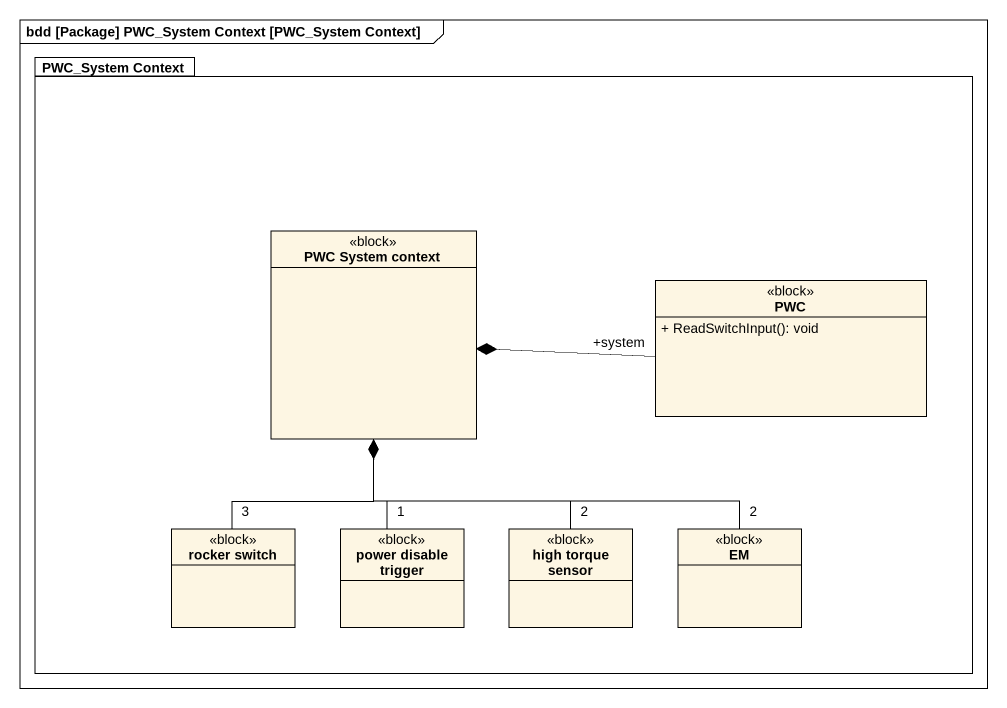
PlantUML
@startuml
mainframe bdd [Package] PWC_System Context [PWC_System Context]
hide circle
hide empty members
skinparam classAttributeIconSize 0
package "PWC_System Context" as PWC_System_Context {
  class "PWC System context" as PWC_System_context <<block>>
  class PWC <<block>> {
    + ReadSwitchInput(): void
  }
  class "rocker switch" as rocker_switch <<block>>
  class "power disable trigger" as power_disable_trigger <<block>>
  class "high torque sensor" as high_torque_sensor <<block>>
  class EM <<block>>
}
PWC "+system" -left-* PWC_System_context
rocker_switch "3" -up-* PWC_System_context
power_disable_trigger "1" -up-* PWC_System_context
high_torque_sensor "2" -up-* PWC_System_context
EM "2" -up-* PWC_System_context
@enduml
